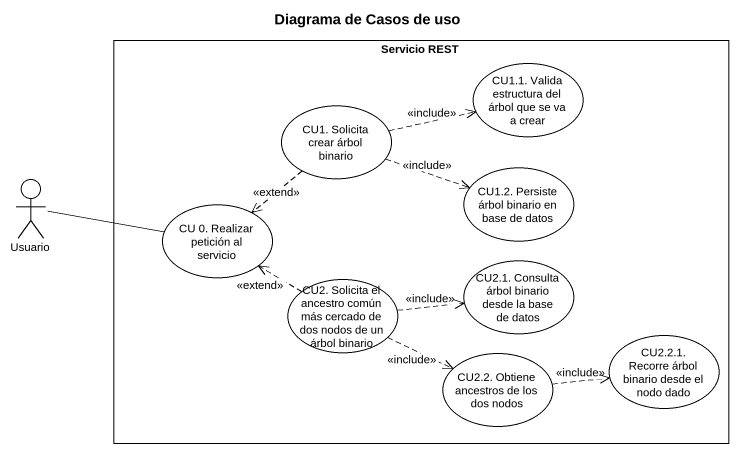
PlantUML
@startuml
title Diagrama de Casos de uso
rectangle "Servicio REST" as Servicio_REST {
  usecase "CU1.1. Valida estructura del árbol que se va a crear" as CU1_1_Valida_estructura_del
  usecase "CU1. Solicita crear árbol binario" as CU1_Solicita_crear_árbol
  usecase "CU1.2. Persiste árbol binario en base de datos" as CU1_2_Persiste_árbol
  usecase "CU 0. Realizar petición al servicio" as CU_0_Realizar_petición_al
  usecase "CU2.1. Consulta árbol binario desde la base de datos" as CU2_1_Consulta_árbol
  usecase "CU2. Solicita el ancestro común más cercado de dos nodos de un árbol binario" as CU2_Solicita_el_ancestro
  usecase "CU2.2. Obtiene ancestros de los dos nodos" as CU2_2_Obtiene_ancestros_de
  usecase "CU2.2.1. Recorre árbol binario desde el nodo dado" as CU2_2_1_Recorre_árbol
}
actor Usuario
CU1_Solicita_crear_árbol .right.> CU1_1_Valida_estructura_del : <<include>>
CU1_Solicita_crear_árbol .right.> CU1_2_Persiste_árbol : <<include>>
CU1_Solicita_crear_árbol ..> CU_0_Realizar_petición_al : <<extend>>
Usuario -right- CU_0_Realizar_petición_al
CU2_Solicita_el_ancestro .left.> CU_0_Realizar_petición_al : <<extend>>
CU2_Solicita_el_ancestro .right.> CU2_1_Consulta_árbol : <<include>>
CU2_Solicita_el_ancestro .right.> CU2_2_Obtiene_ancestros_de : <<include>>
CU2_2_Obtiene_ancestros_de .right.> CU2_2_1_Recorre_árbol : <<include>>
@enduml
